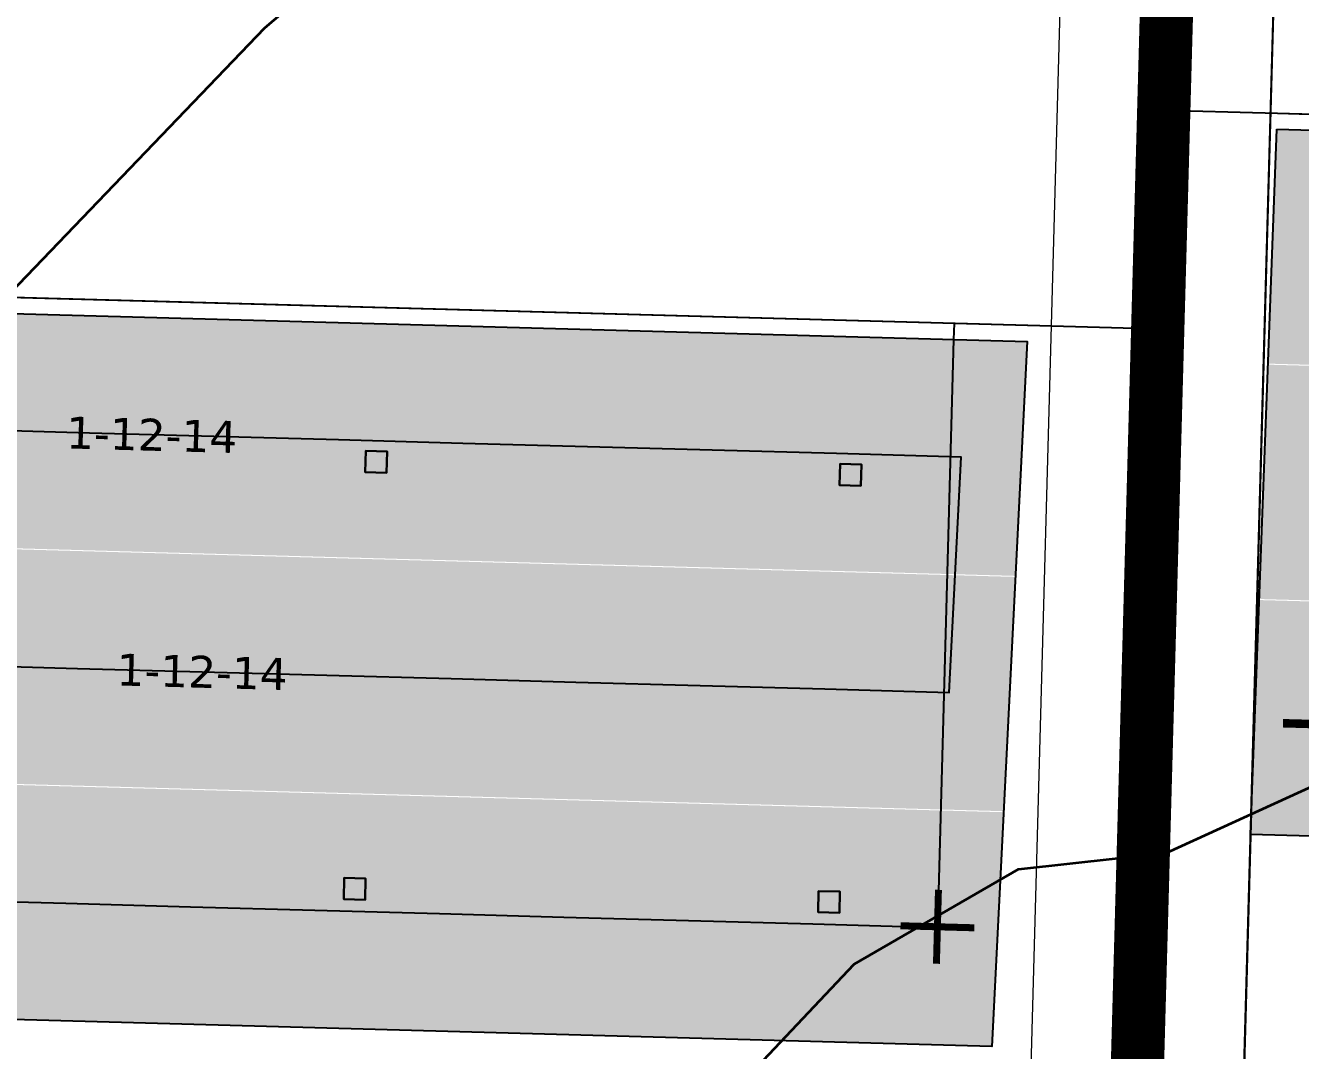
# Model space of a CAD drawing. Header units: metres. Extents: x 1477905 to 1478744, y 4202276 to 4202610.
# Drawn here: x 1478326.75 to 1478338.71, y 4202400.13 to 4202409.75 of the extents above; entities that cross this region are included whole.
import ezdxf

# ---------------------------------------------------------------- set-up
doc = ezdxf.new("R2010")
doc.units = ezdxf.units.M
doc.layers.add('Nouveau Terrain - CN - Courbes', color=22, linetype='Continuous', lineweight=0)
doc.layers.add('PVcase AlignmentLine', color=130, linetype='Continuous', plot=False)
for name, color, linetype in [('PVcase Device Coloring', 7, 'Continuous'), ('PVcase Polarity Symbols', 7, 'Continuous'), ('PVcase Poles', 7, 'Continuous'), ('PVcase PV Area', 30, 'Continuous'), ('PVcase PV Modules (full frames)', 142, 'Continuous'), ('PVcase PV Modules (optimised)', 142, 'Continuous'), ('PVcase String Cables', 150, 'Continuous'), ('PVcase Stringing Numbers', 7, 'Continuous'), ('PVcase Strings', 92, 'Continuous'), ('PVcase Trenches', 7, 'Continuous')]:
    doc.layers.add(name, color=color, linetype=linetype)
doc.styles.get("Standard").update_dxf_attribs({"font": 'verdana.ttf'})
doc.styles.add('UBS-Style de texte', font='verdana.ttf')

# ---------------------------------------------------------------- blocks, each defined once
blk = doc.blocks.new('3P18@15DEG F FX ID1 PVBlock')
at = {"layer": 'PVcase PV Modules (optimised)', "color": 0}
blk.add_polyline3d([(0, 0, 1.773945735132677), (21.06698842950539, -0.5810537936249766, 1.773945735132684), (20.88445742833417, -7.198992669318528, 7.019385073192552e-15), (-0.1825310011712116, -6.617938875693552, 0)], close=True, dxfattribs=at)

msp = doc.modelspace()

# ---------------------------------------------------------------- hatches: boundary and pattern name
at = {"layer": 'PVcase Device Coloring', "true_color": 0x004f27, "transparency": 33554582}
for points in [[(1478338.49152664, 4202408.774198524), (1478338.409106459, 4202406.575255959), (1478353.602963651, 4202406.156190445), (1478353.685383832, 4202408.355133009)], [(1478319.829365331, 4202407.232091717), (1478319.719082501, 4202405.033917639), (1478336.037717113, 4202404.58382936), (1478336.147999943, 4202406.782003438)], [(1478338.408744649, 4202406.565603008), (1478338.326324468, 4202404.366660443), (1478354.691936721, 4202403.915276464), (1478354.774356903, 4202406.114219029)], [(1478320.886989907, 4202404.992042366), (1478320.776707077, 4202402.793868288), (1478335.926950162, 4202402.376005704), (1478336.037232992, 4202404.574179782)], [(1478304.202385749, 4202403.241345797), (1478304.092102919, 4202401.043171719), (1478335.816183211, 4202400.168182047), (1478335.926466041, 4202402.366356125)]]:
    msp.add_hatch(color=118, dxfattribs=at).paths.add_polyline_path(points, flags=0)
at = {"layer": 'PVcase Device Coloring', "true_color": 0xb3ff80, "transparency": 33554582}
msp.add_hatch(color=71, dxfattribs=at).paths.add_polyline_path([(1478338.319525482, 4202404.357185036), (1478338.249354611, 4202402.157904621), (1478370.095569677, 4202401.279546325), (1478370.165740547, 4202403.47882674)], flags=0)

# ---------------------------------------------------------------- linework, layer by layer
at = {"layer": 'Nouveau Terrain - CN - Courbes', "linetype": 'Continuous', "lineweight": 35}
for points in [[(1478315.114127482, 4202356.829769022, 72), (1478315.261532521, 4202361.387431879, 72), (1478315.373648011, 4202364.853929739, 72), (1478315.540751428, 4202369.254176922, 72), (1478316.453269595, 4202378.85916814, 72), (1478319.593988786, 4202385.708657186, 72), (1478319.84798455, 4202387.829048161, 72), (1478319.778673844, 4202389.932419585, 72), (1478321.740475815, 4202400.817128048, 72), (1478321.868833238, 4202401.796177519, 72), (1478323.262684569, 4202403.754891887, 72), (1478328.995299698, 4202409.726594757, 72), (1478331.352127392, 4202411.737650796, 72), (1478334.240036603, 4202413.452236871, 72), (1478335.787698883, 4202413.835795431, 72), (1478339.378703231, 4202414.281219653, 72)], [(1478316.661616123, 4202358.275159517, 71), (1478317.190380935, 4202370.946695729, 71), (1478317.861541457, 4202378.340969914, 71), (1478322.273248763, 4202387.684458803, 71), (1478323.783518672, 4202389.224972016, 71), (1478330.030782086, 4202393.058977474, 71), (1478330.827862044, 4202394.162241546, 71), (1478331.555070057, 4202396.485153151, 71), (1478331.753129745, 4202398.008251274, 71), (1478334.524505356, 4202400.94122567, 71), (1478336.068041893, 4202401.832839821, 71), (1478337.457421011, 4202401.986716713, 71), (1478354.327840595, 4202409.69095444, 71)]]:
    msp.add_polyline3d(points, dxfattribs=at)
at = {"layer": 'PVcase AlignmentLine'}
msp.add_lwpolyline([(1478339.259568284, 4202438.995625216), (1478337.373768455, 4202370.62308633)], dxfattribs=at)
at = {"layer": 'PVcase Poles'}
for points in [[(1478329.936165366, 4202405.556802692, 70.65205599346417), (1478329.941679518, 4202405.756726664, 70.65205599346417), (1478329.941679518, 4202405.756726664, 73.8530023945485), (1478329.936165366, 4202405.556802692, 73.79922163442352), (1478329.936165366, 4202405.556802692, 70.65205599346417), (1478330.136089337, 4202405.55128854, 70.65205599346417), (1478330.136089337, 4202405.55128854, 73.78232432413635), (1478329.936165366, 4202405.556802692, 73.79922163442352), (1478330.136089337, 4202405.55128854, 73.78232432413635), (1478330.141603489, 4202405.751212511, 73.83610508426132), (1478330.141603489, 4202405.751212511, 70.65205599346417), (1478330.136089337, 4202405.55128854, 70.65205599346417), (1478330.141603489, 4202405.751212511, 70.65205599346417), (1478329.941679518, 4202405.756726664, 70.65205599346417), (1478330.141603489, 4202405.751212511, 70.65205599346417), (1478330.141603489, 4202405.751212511, 73.83610508426132), (1478329.941679518, 4202405.756726664, 73.8530023945485)], [(1478334.387607598, 4202405.434026368, 70.39262373206935), (1478334.39312175, 4202405.63395034, 70.39262373206935), (1478334.39312175, 4202405.63395034, 73.47677236961998), (1478334.387607598, 4202405.434026368, 73.42299160949501), (1478334.387607598, 4202405.434026368, 70.39262373206935), (1478334.587531568, 4202405.428512216, 70.39262373206935), (1478334.587531568, 4202405.428512216, 73.40609429920784), (1478334.387607598, 4202405.434026368, 73.42299160949501), (1478334.587531568, 4202405.428512216, 73.40609429920784), (1478334.593045721, 4202405.628436187, 73.45987505933282), (1478334.593045721, 4202405.628436187, 70.39262373206935), (1478334.587531568, 4202405.428512216, 70.39262373206935), (1478334.593045721, 4202405.628436187, 70.39262373206935), (1478334.39312175, 4202405.63395034, 70.39262373206935), (1478334.593045721, 4202405.628436187, 70.39262373206935), (1478334.593045721, 4202405.628436187, 73.45987505933282), (1478334.39312175, 4202405.63395034, 73.47677236961998)], [(1478329.73513435, 4202401.549822033, 70.3856941994453), (1478329.740648502, 4202401.749746005, 70.3856941994453), (1478329.740648502, 4202401.749746005, 72.78207352049954), (1478329.73513435, 4202401.549822033, 72.72829276037457), (1478329.73513435, 4202401.549822033, 70.3856941994453), (1478329.935058321, 4202401.544307881, 70.3856941994453), (1478329.935058321, 4202401.544307881, 72.71139545008741), (1478329.73513435, 4202401.549822033, 72.72829276037457), (1478329.935058321, 4202401.544307881, 72.71139545008741), (1478329.940572473, 4202401.744231853, 72.76517621021237), (1478329.940572473, 4202401.744231853, 70.3856941994453), (1478329.935058321, 4202401.544307881, 70.3856941994453), (1478329.940572473, 4202401.744231853, 70.3856941994453), (1478329.740648502, 4202401.749746005, 70.3856941994453), (1478329.940572473, 4202401.744231853, 70.3856941994453), (1478329.940572473, 4202401.744231853, 72.76517621021237), (1478329.740648502, 4202401.749746005, 72.78207352049954)], [(1478334.186576582, 4202401.427045709, 70.07160831625933), (1478334.192090734, 4202401.626969681, 70.07160831625933), (1478334.192090734, 4202401.626969681, 72.40584349555309), (1478334.186576582, 4202401.427045709, 72.35206273542812), (1478334.186576582, 4202401.427045709, 70.07160831625933), (1478334.386500553, 4202401.421531557, 70.07160831625933), (1478334.386500553, 4202401.421531557, 72.33516542514096), (1478334.186576582, 4202401.427045709, 72.35206273542812), (1478334.386500553, 4202401.421531557, 72.33516542514096), (1478334.392014705, 4202401.621455529, 72.38894618526592), (1478334.392014705, 4202401.621455529, 70.07160831625933), (1478334.386500553, 4202401.421531557, 70.07160831625933), (1478334.392014705, 4202401.621455529, 70.07160831625933), (1478334.192090734, 4202401.626969681, 70.07160831625933), (1478334.392014705, 4202401.621455529, 70.07160831625933), (1478334.392014705, 4202401.621455529, 72.38894618526592), (1478334.192090734, 4202401.626969681, 72.40584349555309)]]:
    msp.add_polyline3d(points, dxfattribs=at)
at = {"layer": 'PVcase PV Area', "color": 92, "lineweight": 0, "ltscale": 0.3}
for points in [[(1478335.361902576, 4202370.220446859), (1478328.161506558, 4202368.779414594), (1478311.35377171, 4202362.969590221), (1478289.389377849, 4202355.733501516), (1478213.36633983, 4202335.848431768), (1478195.717547114, 4202331.712109083), (1478198.755279367, 4202441.849708444, 0.09648238781061982), (1478204.987450577, 4202440.794595701), (1478240.661240257, 4202440.595789407, 0.1939480512091919), (1478252.261224224, 4202447.160963167, -0.1444995889692197), (1478259.391916649, 4202452.430445281, -0.0938173287170343), (1478261.961655337, 4202452.851254969), (1478337.583435849, 4202450.765512023)], [(1478339.259568284, 4202438.995625216), (1478350.068033775, 4202437.937223447), (1478351.232465833, 4202444.959349633), (1478540.534256194, 4202439.738170348), (1478540.901876147, 4202436.232162382, -0.3139956367760866), (1478536.12052433, 4202430.113600746), (1478511.262201618, 4202419.774277388), (1478479.866163529, 4202408.008974139), (1478455.566751942, 4202400.12618837), (1478424.996123794, 4202392.130042891), (1478405.950104405, 4202386.211767361, -0.1137883790422365), (1478401.394384891, 4202385.911842342), (1478394.320368514, 4202388.689042576), (1478385.824395231, 4202392.672774198, 0.4395017912573829), (1478355.370027866, 4202381.467339296), (1478354.099964637, 4202377.634699788, -0.2556769067150101), (1478348.901034069, 4202372.930065227), (1478337.373768455, 4202370.62308633)]]:
    msp.add_lwpolyline(points, format="xyb", close=True, dxfattribs=at)
at = {"layer": 'PVcase String Cables'}
for points in [[(1478339.39678923, 4202426.922976313, 75.2615842802292), (1478338.972970444, 4202426.934665763, 75.27234791761173), (1478338.972970444, 4202426.934665763, 72.26376260392145), (1478337.827365163, 4202426.966262984, 72.27539223259188), (1478337.756402603, 4202424.393407503, 72.06066098464281), (1478337.685440043, 4202421.820552022, 71.84557039362642), (1478337.614477482, 4202419.247696541, 71.63136232496375), (1478337.543514922, 4202416.67484106, 71.41806049236884), (1478337.472552361, 4202414.101985579, 71.20475865977633), (1478337.401589801, 4202411.529130098, 70.98414802083306), (1478337.33062724, 4202408.956274617, 70.76449191051076), (1478338.49714523, 4202408.924100597, 70.7314027440549), (1478338.49714523, 4202408.924100597, 73.75242981639438), (1478359.54977773, 4202408.343442762, 72.97453117675774), (1478359.798847632, 4202408.336573104, 72.97131043411915), (1478369.720277917, 4202408.062927695, 72.81122509243774), (1478369.716142303, 4202407.912984714, 72.81121463773785), (1478369.563944365, 4202402.394817121, 71.33187140683955)], [(1478339.39678923, 4202426.922976313, 75.2615842802292), (1478338.972970444, 4202426.934665763, 75.27234791761173), (1478338.972970444, 4202426.934665763, 72.26376260392145), (1478337.827365163, 4202426.966262984, 72.27539223259188), (1478337.756402603, 4202424.393407503, 72.06066098464102), (1478337.685440043, 4202421.820552022, 71.84557039362642), (1478337.614477482, 4202419.247696541, 71.63136232496134), (1478337.543514922, 4202416.67484106, 71.41806049236884), (1478337.472552361, 4202414.101985579, 71.20475865977394), (1478337.401589801, 4202411.529130098, 70.98414802083306), (1478337.33062724, 4202408.956274617, 70.7644919105075), (1478338.49714523, 4202408.924100599, 70.73140274420807), (1478338.49714523, 4202408.924100599, 73.75242981639695), (1478339.007484347, 4202408.910024811, 73.73357269224422), (1478339.003348732, 4202408.760081832, 73.733517896025), (1478338.851150794, 4202403.24191424, 72.25335841040258)], [(1478335.781109813, 4202417.840287281, 74.57650203447052), (1478336.490078488, 4202417.820733065, 74.53081651207428), (1478336.490078488, 4202417.820733065, 71.52405868511362), (1478337.574295261, 4202417.79082905, 71.51058115091226), (1478337.499206536, 4202415.068373214, 71.28487674448435), (1478337.424117811, 4202412.345917377, 71.05306436910085), (1478337.349029087, 4202409.62346154, 70.82145262412625), (1478337.273940362, 4202406.901005703, 70.59189375660802), (1478336.155517935, 4202406.931853186, 70.63016550212858), (1478336.155517935, 4202406.931853186, 73.65284829627056), (1478315.16331721, 4202407.510844222, 75.427081407822), (1478314.913770843, 4202407.517727022, 75.45116879984978), (1478293.938312952, 4202408.096256269, 77.41358954648479), (1478293.651766234, 4202408.104159584, 77.43938601472432), (1478273.095389844, 4202408.671130043, 78.94273258205385), (1478273.09125423, 4202408.521187064, 78.9425183516403), (1478272.939056291, 4202403.003019473, 77.45942022624281)], [(1478335.781109813, 4202417.840287281, 74.57650203447052), (1478336.490078488, 4202417.820733065, 74.53081651207428), (1478336.490078488, 4202417.820733065, 71.52405868511362), (1478337.574295261, 4202417.79082905, 71.51058115091226), (1478337.499206536, 4202415.068373214, 71.28487674448435), (1478337.424117811, 4202412.345917377, 71.05306436910085), (1478337.349029087, 4202409.62346154, 70.82145262412625), (1478337.273940362, 4202406.901005703, 70.59189375660802), (1478336.155517935, 4202406.931853186, 70.63016550212858), (1478336.155517935, 4202406.931853186, 73.65284829627056), (1478315.16331721, 4202407.510844219, 75.4270814078259), (1478314.913770843, 4202407.517727018, 75.45116879985326), (1478293.938312951, 4202408.096256263, 77.4135895464963), (1478293.651766234, 4202408.104159578, 77.43938601473589), (1478287.214908863, 4202408.281696118, 77.9101317944512), (1478287.210773249, 4202408.131753135, 77.90991756401814), (1478287.180440187, 4202407.031981851, 77.61433597796633)], [(1478335.781109813, 4202417.840287281, 74.57650203447052), (1478336.490078488, 4202417.820733065, 74.53081651207428), (1478336.490078488, 4202417.820733065, 71.52405868511362), (1478337.574295261, 4202417.79082905, 71.51058115091226), (1478337.499206536, 4202415.068373214, 71.28487674448195), (1478337.424117812, 4202412.345917377, 71.05306436909211), (1478337.349029087, 4202409.62346154, 70.82145262412625), (1478337.273940363, 4202406.901005703, 70.5918937566003), (1478336.155517935, 4202406.931853186, 70.63016550212858), (1478336.155517935, 4202406.931853186, 73.65284829627056), (1478315.16331721, 4202407.510844219, 75.4270814078259), (1478314.913770843, 4202407.517727018, 75.45116879985326), (1478293.938312951, 4202408.096256263, 77.4135895464963), (1478293.651766234, 4202408.104159578, 77.43938601473589), (1478288.341182615, 4202408.250632086, 77.8277641754839), (1478288.337047, 4202408.100689101, 77.82754994504761), (1478288.2457815, 4202404.791719663, 76.93821008929272)], [(1478335.781109813, 4202417.840287281, 74.57650203447052), (1478336.490078488, 4202417.820733065, 74.53081651207428), (1478336.490078488, 4202417.820733065, 71.52405868511362), (1478337.574295261, 4202417.79082905, 71.51058115091226), (1478337.499206536, 4202415.068373214, 71.28487674448435), (1478337.424117811, 4202412.345917376, 71.05306436902427), (1478337.349029087, 4202409.623461539, 70.82145262404639), (1478337.273940362, 4202406.901005702, 70.59189375653406), (1478336.155517935, 4202406.931853185, 70.63016550205303), (1478336.155517935, 4202406.931853185, 73.65284829626663), (1478315.16331721, 4202407.510844218, 75.42708140782194), (1478314.913770843, 4202407.517727017, 75.45116879984869), (1478293.938312951, 4202408.096256262, 77.41358954649172), (1478293.651766234, 4202408.104159577, 77.43938601473269), (1478288.384342186, 4202408.249441691, 77.82460779264589), (1478288.380206572, 4202408.099498706, 77.82439356220989), (1478288.34987351, 4202406.999727422, 77.5288119760995)], [(1478335.781109813, 4202417.840287281, 74.57650203447052), (1478336.490078488, 4202417.820733065, 74.53081651207428), (1478336.490078488, 4202417.820733065, 71.52405868511362), (1478337.574295261, 4202417.79082905, 71.51058115091226), (1478337.499206536, 4202415.068373214, 71.28487674448195), (1478337.424117812, 4202412.345917377, 71.05306436909211), (1478337.349029087, 4202409.62346154, 70.82145262412625), (1478337.273940363, 4202406.901005703, 70.5918937566003), (1478336.155517935, 4202406.931853186, 70.63016550212858), (1478336.155517935, 4202406.931853186, 73.65284829627056), (1478315.16331721, 4202407.510844219, 75.4270814078259), (1478314.913770843, 4202407.517727017, 75.45116879984869), (1478293.938312951, 4202408.096256262, 77.41358954649172), (1478293.651766234, 4202408.104159577, 77.43938601473269), (1478289.510615938, 4202408.218377658, 77.74224017366154), (1478289.506480323, 4202408.068434672, 77.74202594323936), (1478289.415214823, 4202404.759465235, 76.85268608759526)], [(1478335.781109813, 4202417.840287281, 74.57650203447052), (1478336.490078488, 4202417.820733065, 74.53081651207428), (1478336.490078488, 4202417.820733065, 71.52405868511362), (1478337.574295261, 4202417.79082905, 71.51058115091226), (1478337.499206536, 4202415.068373214, 71.28487674448435), (1478337.424117811, 4202412.345917377, 71.05306436910085), (1478337.349029087, 4202409.62346154, 70.82145262412625), (1478337.273940362, 4202406.901005703, 70.59189375660802), (1478336.155517935, 4202406.931853185, 70.63016550205303), (1478336.155517935, 4202406.931853185, 73.65284829626663), (1478315.163317209, 4202407.510844207, 75.42708140783616), (1478314.913770842, 4202407.517727006, 75.4511687998373), (1478303.700890613, 4202407.826992198, 76.50022283737881), (1478303.696754999, 4202407.677049216, 76.49987282466421), (1478303.544557061, 4202402.158881623, 75.01426741591244)], [(1478335.781109813, 4202417.840287281, 74.57650203447052), (1478336.490078488, 4202417.820733065, 74.53081651207428), (1478336.490078488, 4202417.820733065, 71.52405868511362), (1478337.574295261, 4202417.79082905, 71.51058115091226), (1478337.499206536, 4202415.068373214, 71.28487674448435), (1478337.424117811, 4202412.345917376, 71.05306436902427), (1478337.349029087, 4202409.623461539, 70.82145262404639), (1478337.273940362, 4202406.901005702, 70.59189375653406), (1478336.155517935, 4202406.931853184, 70.63016550197752), (1478336.155517935, 4202406.931853184, 73.65284829626266), (1478315.163317209, 4202407.510844206, 75.42708140782825), (1478314.913770842, 4202407.517727005, 75.4511687998545), (1478304.868350263, 4202407.794792206, 76.39099771111059), (1478304.864214648, 4202407.644849224, 76.39064769839598), (1478304.71201671, 4202402.126681631, 74.90504228966599)], [(1478335.781109813, 4202417.840287281, 74.57650203447052), (1478336.490078488, 4202417.820733065, 74.53081651207428), (1478336.490078488, 4202417.820733065, 71.52405868511362), (1478337.574295261, 4202417.79082905, 71.51058115091226), (1478337.499206536, 4202415.068373214, 71.28487674448195), (1478337.424117812, 4202412.345917377, 71.05306436909211), (1478337.349029087, 4202409.62346154, 70.82145262412625), (1478337.273940363, 4202406.901005703, 70.5918937566003), (1478336.155517935, 4202406.931853184, 70.63016550190895), (1478336.155517935, 4202406.931853184, 73.65284829627838), (1478319.20507344, 4202407.39936751, 75.08547750312194), (1478319.200937826, 4202407.249424531, 75.08519162929973), (1478319.170604764, 4202406.149653247, 74.78934648799873)], [(1478335.781109813, 4202417.840287281, 74.57650203447052), (1478336.490078488, 4202417.820733065, 74.53081651207428), (1478336.490078488, 4202417.820733065, 71.52405868511362), (1478337.574295261, 4202417.79082905, 71.51058115091226), (1478337.499206536, 4202415.068373214, 71.28487674448195), (1478337.424117812, 4202412.345917377, 71.05306436909211), (1478337.349029087, 4202409.62346154, 70.82145262412625), (1478337.273940363, 4202406.901005703, 70.5918937566003), (1478336.155517935, 4202406.931853184, 70.63016550190895), (1478336.155517935, 4202406.931853184, 73.65284829627838), (1478320.323630455, 4202407.368516315, 74.99093853989714), (1478320.31949484, 4202407.218573335, 74.990652666071), (1478320.22822934, 4202403.909603896, 74.10051983116061)], [(1478335.781109813, 4202417.840287281, 74.57650203447052), (1478336.490078488, 4202417.820733065, 74.53081651207428), (1478336.490078488, 4202417.820733065, 71.52405868511362), (1478337.574295261, 4202417.79082905, 71.51058115091226), (1478337.499206536, 4202415.068373214, 71.28487674448435), (1478337.424117811, 4202412.345917377, 71.05306436910085), (1478337.349029087, 4202409.62346154, 70.82145262412625), (1478337.273940362, 4202406.901005703, 70.59189375660802), (1478336.155517935, 4202406.931853184, 70.63016550190895), (1478336.155517935, 4202406.931853184, 73.65284829627838), (1478320.373464968, 4202407.367141817, 74.98672659257305), (1478320.369329354, 4202407.217198837, 74.9864407187469), (1478320.338996291, 4202406.117427552, 74.6905955774459)], [(1478335.781109813, 4202417.840287281, 74.57650203447052), (1478336.490078488, 4202417.820733065, 74.53081651207428), (1478336.490078488, 4202417.820733065, 71.52405868511362), (1478337.574295261, 4202417.79082905, 71.51058115091226), (1478337.499206536, 4202415.068373214, 71.28487674448195), (1478337.424117812, 4202412.345917378, 71.0530643691687), (1478337.349029087, 4202409.623461541, 70.82145262420615), (1478337.273940363, 4202406.901005704, 70.59189375667422), (1478336.155517935, 4202406.931853184, 70.63016550198448), (1478336.155517935, 4202406.931853184, 73.65284829628233), (1478321.492021983, 4202407.336290621, 74.89218762934826), (1478321.487886368, 4202407.18634764, 74.89190175551816), (1478321.396620868, 4202403.877378201, 74.00176892048262)], [(1478335.781109813, 4202417.840287281, 74.57650203447052), (1478336.490078488, 4202417.820733065, 74.53081651207428), (1478336.490078488, 4202417.820733065, 71.52405868511362), (1478337.574295261, 4202417.79082905, 71.51058115091226), (1478337.499206536, 4202415.068373213, 71.28487674440689), (1478337.424117811, 4202412.345917376, 71.05306436902427), (1478337.349029087, 4202409.623461538, 70.82145262396652), (1478337.273940362, 4202406.9010057, 70.59189375638621), (1478336.155517933, 4202406.931853155, 70.63016549960922), (1478336.155517933, 4202406.931853155, 73.65284829627407), (1478335.462885803, 4202406.950956794, 73.71138865009006), (1478335.458750189, 4202406.801013806, 73.71110277625202), (1478335.30655225, 4202401.282846212, 72.22668224750387)], [(1478335.781109813, 4202417.840287281, 74.57650203447052), (1478336.490078488, 4202417.820733065, 74.53081651205929), (1478336.490078488, 4202417.820733065, 71.52405868511133), (1478337.574295261, 4202417.790829051, 71.51058115098733), (1478337.493072588, 4202414.845977574, 71.26643909887956), (1478337.411849914, 4202411.901126095, 71.01590697281806), (1478337.33062724, 4202408.956274617, 70.7644919105075), (1478338.49714523, 4202408.924100598, 70.73140274413149), (1478338.49714523, 4202408.924100598, 73.75242981639568), (1478353.112244191, 4202408.520997963, 73.21239922401249), (1478353.108108577, 4202408.37105498, 73.21234442778676), (1478353.077775515, 4202407.271283695, 72.91734851270606)], [(1478335.781109813, 4202417.840287281, 74.57650203447052), (1478336.490078488, 4202417.820733065, 74.53081651205929), (1478336.490078488, 4202417.820733065, 71.52405868511133), (1478337.574295261, 4202417.790829051, 71.51058115098733), (1478337.493072588, 4202414.845977573, 71.26643909880208), (1478337.411849914, 4202411.901126095, 71.0159069728213), (1478337.33062724, 4202408.956274617, 70.76449191043088), (1478338.49714523, 4202408.924100597, 70.7314027440549), (1478338.49714523, 4202408.924100597, 73.75242981639438), (1478354.2621497, 4202408.489282137, 73.16991000416508), (1478354.258014085, 4202408.339339153, 73.16985520793813), (1478354.166748585, 4202405.030369715, 72.28227750781161)], [(1478335.781109813, 4202417.840287281, 74.57650203447052), (1478336.490078488, 4202417.820733065, 74.53081651205929), (1478336.490078488, 4202417.820733065, 71.52405868511133), (1478337.574295261, 4202417.790829051, 71.51058115098733), (1478337.493072588, 4202414.845977574, 71.26643909887956), (1478337.411849914, 4202411.901126095, 71.01590697281806), (1478337.33062724, 4202408.956274617, 70.7644919105075), (1478338.49714523, 4202408.924100597, 70.7314027440549), (1478338.49714523, 4202408.924100597, 73.75242981639438), (1478359.54977773, 4202408.343442759, 72.97453117676247), (1478359.798847632, 4202408.336573102, 72.97131043412146), (1478380.863096304, 4202407.755594875, 72.63143227653067), (1478381.134563646, 4202407.748107468, 72.6266036534175), (1478385.208025085, 4202407.635756325, 72.5123878692566), (1478385.203889471, 4202407.485813347, 72.5123563070075), (1478385.173556409, 4202406.386042063, 72.21744564384558)], [(1478335.781109813, 4202417.840287281, 74.57650203447052), (1478336.490078488, 4202417.820733065, 74.53081651205929), (1478336.490078488, 4202417.820733065, 71.52405868511133), (1478337.574295261, 4202417.790829051, 71.51058115098733), (1478337.493072588, 4202414.845977574, 71.26643909887956), (1478337.411849914, 4202411.901126095, 71.0159069728213), (1478337.33062724, 4202408.956274617, 70.76449191051076), (1478338.49714523, 4202408.924100597, 70.7314027440549), (1478338.49714523, 4202408.924100597, 73.75242981639438), (1478359.54977773, 4202408.343442759, 72.97453117676247), (1478359.798847632, 4202408.336573102, 72.97131043412146), (1478380.863096304, 4202407.755594876, 72.63143227653114), (1478381.134563646, 4202407.748107468, 72.6266036534175), (1478386.36353393, 4202407.603885951, 72.47998855707888), (1478386.359398316, 4202407.453942972, 72.47995699482891), (1478386.268132816, 4202404.144973535, 71.59263579833089)], [(1478335.781109813, 4202417.840287281, 74.57650203447052), (1478336.490078488, 4202417.820733065, 74.53081651205929), (1478336.490078488, 4202417.820733065, 71.52405868511133), (1478337.574295261, 4202417.790829051, 71.51058115098733), (1478337.493072588, 4202414.845977574, 71.26643909887956), (1478337.411849914, 4202411.901126095, 71.0159069728213), (1478337.33062724, 4202408.956274617, 70.76449191051076), (1478338.49714523, 4202408.924100597, 70.7314027440549), (1478338.49714523, 4202408.924100597, 73.75242981639438), (1478359.54977773, 4202408.34344276, 72.97453117676375), (1478359.798847632, 4202408.336573102, 72.97131043412146), (1478380.863096304, 4202407.755594876, 72.63143227653114), (1478381.134563646, 4202407.748107468, 72.6266036534175), (1478387.535627718, 4202407.571558145, 72.44712421968144), (1478387.531492104, 4202407.421615165, 72.44709265743056), (1478387.440226604, 4202404.112645728, 71.55977146093254)], [(1478335.781109813, 4202417.840287281, 74.57650203447052), (1478336.490078488, 4202417.820733065, 74.53081651205929), (1478336.490078488, 4202417.820733065, 71.52405868511133), (1478337.574295261, 4202417.790829051, 71.51058115098733), (1478337.493072588, 4202414.845977574, 71.26643909887956), (1478337.411849914, 4202411.901126095, 71.0159069728213), (1478337.33062724, 4202408.956274617, 70.76449191051076), (1478338.49714523, 4202408.924100597, 70.7314027440549), (1478338.49714523, 4202408.924100597, 73.75242981639438), (1478359.54977773, 4202408.343442759, 72.97453117676247), (1478359.798847632, 4202408.336573102, 72.97131043412146), (1478380.863096304, 4202407.755594875, 72.63143227653443), (1478381.134563646, 4202407.748107467, 72.62660365341658), (1478386.380118873, 4202407.603428517, 72.47952353185825), (1478386.375983259, 4202407.453485539, 72.47949196960914), (1478386.345650197, 4202406.353714256, 72.18458130644723)], [(1478335.781109813, 4202417.840287281, 74.57650203447052), (1478336.490078488, 4202417.820733065, 74.53081651205929), (1478336.490078488, 4202417.820733065, 71.52405868511133), (1478337.574295261, 4202417.790829051, 71.51058115098733), (1478337.493072588, 4202414.845977574, 71.26643909887956), (1478337.411849914, 4202411.901126096, 71.01590697289467), (1478337.33062724, 4202408.956274618, 70.76449191058411), (1478338.49714523, 4202408.924100599, 70.73140274420807), (1478338.49714523, 4202408.924100599, 73.75242981639695), (1478355.433904762, 4202408.456963672, 73.12661343929753), (1478355.429769147, 4202408.307020688, 73.12655864307051), (1478355.338503647, 4202404.99805125, 72.2389809429526)], [(1478335.781109813, 4202417.840287281, 74.57650203447052), (1478336.490078488, 4202417.820733065, 74.53081651205929), (1478336.490078488, 4202417.820733065, 71.52405868511133), (1478337.574295261, 4202417.790829051, 71.51058115098733), (1478337.493072588, 4202414.845977574, 71.26643909887956), (1478337.411849914, 4202411.901126095, 71.0159069728148), (1478337.33062724, 4202408.956274617, 70.76449191050425), (1478338.49714523, 4202408.924100598, 70.73140274413149), (1478338.49714523, 4202408.924100598, 73.75242981639568), (1478354.283999253, 4202408.488679499, 73.16910265917222), (1478354.279863638, 4202408.338736515, 73.16904786294398), (1478354.249530576, 4202407.238965231, 72.87405194806377)], [(1478335.781109813, 4202417.840287281, 74.57650203447052), (1478336.490078488, 4202417.820733065, 74.53081651205929), (1478336.490078488, 4202417.820733065, 71.52405868511133), (1478337.574295261, 4202417.790829051, 71.51058115098733), (1478337.493072588, 4202414.845977574, 71.26643909887956), (1478337.411849914, 4202411.901126095, 71.01590697281806), (1478337.33062724, 4202408.956274617, 70.7644919105075), (1478338.49714523, 4202408.924100597, 70.7314027440549), (1478338.49714523, 4202408.924100597, 73.75242981639438), (1478359.54977773, 4202408.343442762, 72.97453117675774), (1478359.798847632, 4202408.336573104, 72.97131043411915), (1478380.863096304, 4202407.75559488, 72.63143227653354), (1478381.134563646, 4202407.748107472, 72.62660365341556), (1478401.584168233, 4202407.184081898, 72.05321719613701), (1478401.580032618, 4202407.03413891, 72.0531856338853), (1478401.42783468, 4202401.515971319, 70.5734539038421)], [(1478335.781109813, 4202417.840287281, 74.57650203447052), (1478336.490078488, 4202417.820733065, 74.53081651205929), (1478336.490078488, 4202417.820733065, 71.52405868511133), (1478337.574295261, 4202417.790829051, 71.51058115098733), (1478337.493072588, 4202414.845977574, 71.26643909887956), (1478337.411849914, 4202411.901126095, 71.01590697281806), (1478337.33062724, 4202408.956274617, 70.7644919105075), (1478338.49714523, 4202408.924100598, 70.73140274413149), (1478338.49714523, 4202408.924100598, 73.75242981639568), (1478359.54977773, 4202408.343442762, 72.97453117675774), (1478359.798847632, 4202408.336573104, 72.97131043411915), (1478370.892679516, 4202408.030591398, 72.79230803056802), (1478370.888543902, 4202407.880648416, 72.79229757586766), (1478370.736345963, 4202402.362480824, 71.31295434476509)]]:
    msp.add_polyline3d(points, dxfattribs=at)
at = {"layer": 'PVcase Strings'}
for points in [[(1478326.070186979, 4202403.748475424), (1478327.238578507, 4202403.71624973), (1478328.406970035, 4202403.684024035), (1478329.575361562, 4202403.65179834), (1478330.74375309, 4202403.619572646), (1478331.912144618, 4202403.587346952), (1478333.080536146, 4202403.555121258), (1478334.248927674, 4202403.522895563), (1478335.417319201, 4202403.490669869), (1478335.528086153, 4202405.698493525), (1478334.359694625, 4202405.73071922), (1478333.191303097, 4202405.762944914), (1478332.02291157, 4202405.795170609), (1478330.854520042, 4202405.827396302), (1478329.686128514, 4202405.859621997), (1478328.517736986, 4202405.891847691), (1478327.349345458, 4202405.924073386), (1478326.18095393, 4202405.956299081)], [(1478335.30655225, 4202401.282846212), (1478334.138160723, 4202401.315071907), (1478332.969769195, 4202401.347297601), (1478331.801377667, 4202401.379523296), (1478330.632986139, 4202401.411748989), (1478329.464594611, 4202401.443974684), (1478328.296203083, 4202401.476200378), (1478327.127811556, 4202401.508426073), (1478325.959420028, 4202401.540651768), (1478324.7910285, 4202401.572877461), (1478323.622636972, 4202401.605103156), (1478322.454245444, 4202401.63732885), (1478321.285853917, 4202401.669554545), (1478320.117462389, 4202401.701780239), (1478318.949070861, 4202401.734005934), (1478317.780679333, 4202401.766231627), (1478316.612287805, 4202401.798457322), (1478315.443896277, 4202401.830683016)]]:
    msp.add_lwpolyline(points, dxfattribs=at)
at = {"layer": 'PVcase Trenches', "color": 1, "linetype": 'Continuous', "const_width": 0.5}
msp.add_lwpolyline([(1478338.613683662, 4202451.848404446), (1478337.170381096, 4202399.519276345)], dxfattribs=at)

# ---------------------------------------------------------------- block references
at = {"layer": 'PVcase PV Modules (full frames)', "extrusion": (0.03689693593429316, -0.001017663472379953, 0.9993185580582988), "rotation": 271.5798884593579}
msp.add_blockref('3P18@15DEG F FX ID1 PVBlock', (4241570.164216162, -1360982.111627353, 50341.45093162944), dxfattribs=at)
at = {"layer": 'PVcase PV Modules (full frames)', "extrusion": (0.08415462132757608, -0.002321089325941661, 0.9964500048941508), "rotation": 271.5798884593579}
msp.add_blockref('3P18@15DEG F FX ID1 PVBlock', (4241568.108165586, -1357048.559173883, 114726.2746401398), dxfattribs=at)

# ---------------------------------------------------------------- texts
at = {"layer": 'PVcase Polarity Symbols', "color": 7, "insert": (1478338.851150794, 4202403.24191424), "char_height": 0.7000000000000001, "attachment_point": 5, "rotation": 358.42011154064215}
msp.add_mtext('−', dxfattribs=at)
at = {"layer": 'PVcase Polarity Symbols', "color": 1, "insert": (1478335.30655225, 4202401.282846212), "char_height": 0.7000000000000001, "attachment_point": 5, "rotation": 358.42011154064215}
msp.add_mtext('＋', dxfattribs=at)
at = {"layer": 'PVcase Stringing Numbers', "color": 18, "true_color": 0x000000, "char_height": 0.3, "attachment_point": 5, "rotation": 358.42011154064215, "style": 'UBS-Style de texte', "bg_fill": 1, "box_fill_scale": 1.5, "bg_fill_color": 7, "bg_fill_true_color": 16777215, "bg_fill_transparency": 0}
for insert in [(1478327.933541222, 4202405.907960539), (1478328.406970035, 4202403.684024035)]:
    msp.add_mtext('1-12-14', dxfattribs=dict(at, insert=insert))

doc.saveas('drawing.dxf')
